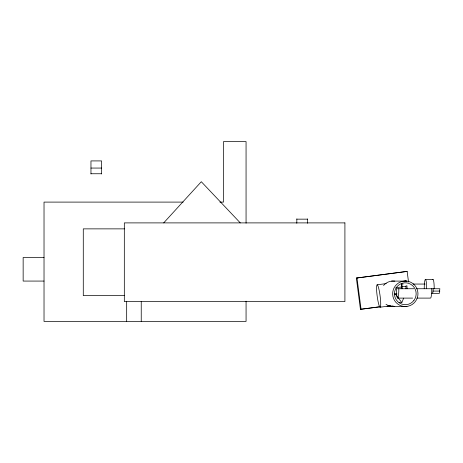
<?xml version="1.0" encoding="UTF-8"?>
<svg xmlns="http://www.w3.org/2000/svg" width="463" height="463" viewBox="0 0 463 463"><rect width="100%" height="100%" fill="white"/><g stroke="black" fill="none" stroke-linecap="round" stroke-linejoin="round"><path stroke-width="0.69" d="M403.128 284.056L401.71 284.056L401.184 288.738M416.376 288.738L439.85 288.738L439.323 293.415L431.51 293.415M399.094 302.599L401.815 302.599L403.638 298.149M163.699 222.894L201.307 181.722L240.285 222.894M380.841 306.697L360.434 309.319L356.354 278.06L407.145 271.399L408.534 282.06M356.354 278.06L407.145 271.399M377.142 284.797L386.246 283.587M403.753 281.261L405.854 280.983M395.784 287.743L401.427 286.996M394.21 293.872L396.913 293.513M394.227 294.41L396.936 294.231M360.434 309.319L379.782 306.755M380.117 307.2A11.303 1.464 82.4 0 0 379.145 290.237A11.303 1.464 82.4 0 0 376.633 290.556A11.303 1.464 82.4 0 0 380.117 307.2L390.622 305.806M393.133 305.945L387.027 306.228M90.962 168.063L101.588 168.063M90.962 173.747L101.588 173.747M183.151 202.099L44.026 202.099L44.026 321.415L246.061 321.415L246.061 301.193M219.913 202.099L223.519 202.099L223.519 141.585L246.061 141.585L246.061 223.195M296.824 219.155L307.449 219.155M124.478 228.867L83.282 228.867L83.282 295.62L124.478 295.62M44.026 257.509L23.15 257.509L23.15 281.07L44.026 281.07M425.462 279.368L432.998 279.368M391.507 281.105L406.96 281.105A12.767 12.657 -90 0 1 415.352 301.535A12.767 12.657 -90 0 1 393.614 298.652A12.767 12.657 -90 0 1 406.96 281.105M413.065 284.056L425.127 284.056M401.71 284.056L402.243 286.394L405.791 286.394M413.824 288.738L396.392 288.738L396.432 291.065A9.37 1.221 -90 0 0 397.763 298.039A9.37 1.221 -90 0 0 398.84 288.837L398.834 288.738M432.749 291.077L439.85 291.077M397.601 298.103L412.626 298.103M416.92 298.103L430.509 298.103A9.37 1.221 -90 0 0 431.748 288.837L431.759 288.64M391.507 306.425L406.96 306.425M395.587 294.41L401.815 302.599M356.996 278.06L361.076 309.319M434.201 288.738L434.167 286.406A9.37 1.221 -90 0 0 432.679 279.664M426.672 288.738L426.631 286.406A9.37 1.221 -90 0 0 425.3 279.432A9.37 1.221 -90 0 0 424.23 288.64L424.23 288.738M402.243 286.394L402.243 288.738M307.449 218.889L307.449 223.276M296.824 218.889L296.824 223.276M141.238 301.291L141.238 321.415M126.671 301.268L126.671 321.415M101.588 173.966L101.588 160.916L90.962 160.916L90.962 173.966M406.902 285.706A4.283 0.561 -90 0 1 407.064 288.738M405.947 288.738A4.283 0.561 -90 0 1 406.109 285.706M433.148 288.738A4.283 0.561 -90 0 1 432.442 292.876M394.812 306.425A12.767 12.657 -90 0 1 385.986 304.284M383.532 285.474A12.767 12.657 -90 0 1 394.812 281.105M405.53 281.411A11.303 1.464 82.4 0 1 406.282 281.319M344.912 222.894L124.321 222.894L124.321 301.592L344.912 301.592L344.912 222.894M413.922 300.429A10.95 10.857 -90 0 0 406.728 282.905A10.95 10.857 -90 0 0 395.28 297.952A10.95 10.857 -90 0 0 413.922 300.429"/></g></svg>
